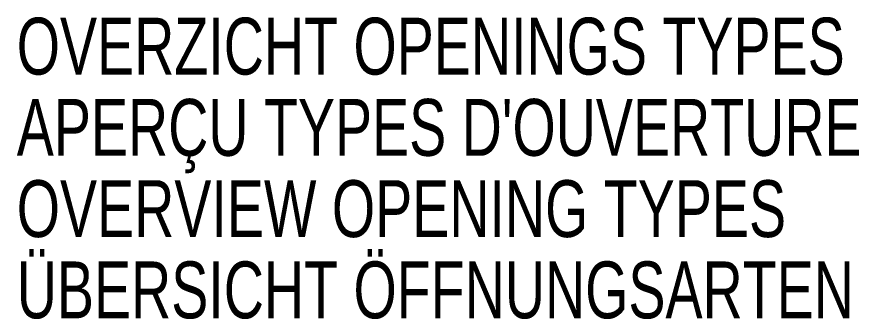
# Model space of a CAD drawing. Header units: millimetres. Extents: x -158 to 6343, y 4572 to 7765.
# Drawn here: x -152.9 to 261.8, y 6931.3 to 7080.1 of the extents above; entities that cross this region are included whole.
import ezdxf

# ---------------------------------------------------------------- set-up
doc = ezdxf.new("R2010")
doc.units = ezdxf.units.MM
doc.header["$LTSCALE"] = 0.2
for name, color, linetype in [('RI-TEXT-GENERAL-DEU', 7, 'Continuous'), ('RI-TEXT-GENERAL-ENG', 7, 'Continuous'), ('RI-TEXT-GENERAL-FRA', 7, 'Continuous'), ('RI-TEXT-GENERAL-NL', 7, 'Continuous')]:
    doc.layers.add(name, color=color, linetype=linetype)
doc.styles.add('T8', font='arial.ttf', dxfattribs={"width": 0.7, "height": 3.5})

# ---------------------------------------------------------------- blocks, each defined once
blk = doc.blocks.new('info-text-ARCH-1')
at = {"layer": 'RI-TEXT-GENERAL-DEU', "style": 'T8', "width": 0.7}
blk.add_attdef('DEU', (2.5, 1.191), '', height=1.75, dxfattribs=at)
at = {"layer": 'RI-TEXT-GENERAL-ENG', "style": 'T8', "width": 0.7}
blk.add_attdef('ENG', (2.5, 3.691), '', height=1.75, dxfattribs=at)
at = {"layer": 'RI-TEXT-GENERAL-FRA', "style": 'T8', "width": 0.7}
blk.add_attdef('FRA', (2.5, 6.191), '', height=1.75, dxfattribs=at)
at = {"layer": 'RI-TEXT-GENERAL-NL', "style": 'T8', "width": 0.7}
blk.add_attdef('NED', (2.5, 8.691), '', height=1.75, dxfattribs=at)

msp = doc.modelspace()

# ---------------------------------------------------------------- block references
ref = msp.add_blockref('info-text-ARCH-1', (-192.93, 6912.66), dxfattribs=dict(xscale=16, yscale=16, zscale=80))
ref.add_attrib('NED', 'OVERZICHT OPENINGS TYPES', (-152.93, 7051.71), dxfattribs={"layer": 'RI-TEXT-GENERAL-NL', "height": 28, "style": 'T8', "width": 0.7})
ref.add_attrib('FRA', "APERÇU TYPES D'OUVERTURE", (-152.93, 7011.71), dxfattribs={"layer": 'RI-TEXT-GENERAL-FRA', "height": 28, "style": 'T8', "width": 0.7})
ref.add_attrib('ENG', 'OVERVIEW OPENING TYPES', (-152.93, 6971.71), dxfattribs={"layer": 'RI-TEXT-GENERAL-ENG', "height": 28, "style": 'T8', "width": 0.7})
ref.add_attrib('DEU', 'ÜBERSICHT ÖFFNUNGSARTEN', (-152.93, 6931.71), dxfattribs={"layer": 'RI-TEXT-GENERAL-DEU', "height": 28, "style": 'T8', "width": 0.7})

doc.saveas('drawing.dxf')
